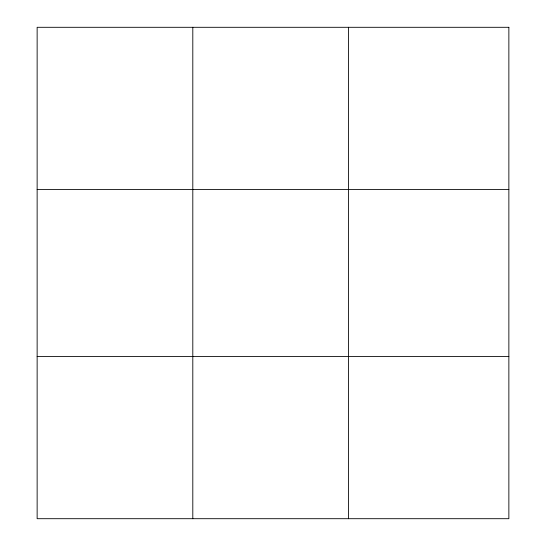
<?xml version="1.0" encoding="UTF-8"?>
<svg xmlns="http://www.w3.org/2000/svg" width="546" height="546" viewBox="0 0 546 546"><rect width="100%" height="100%" fill="white"/><g stroke="black" fill="none" stroke-linecap="round" stroke-linejoin="round"><path stroke-width="0.82" d="M192.806 27.3L192.806 518.7M348.478 27.3L348.478 518.7M37.135 189.462L508.865 189.462M37.135 356.538L508.865 356.538M508.865 27.3L508.865 518.7L37.135 518.7L37.135 27.3L508.865 27.3"/></g></svg>
